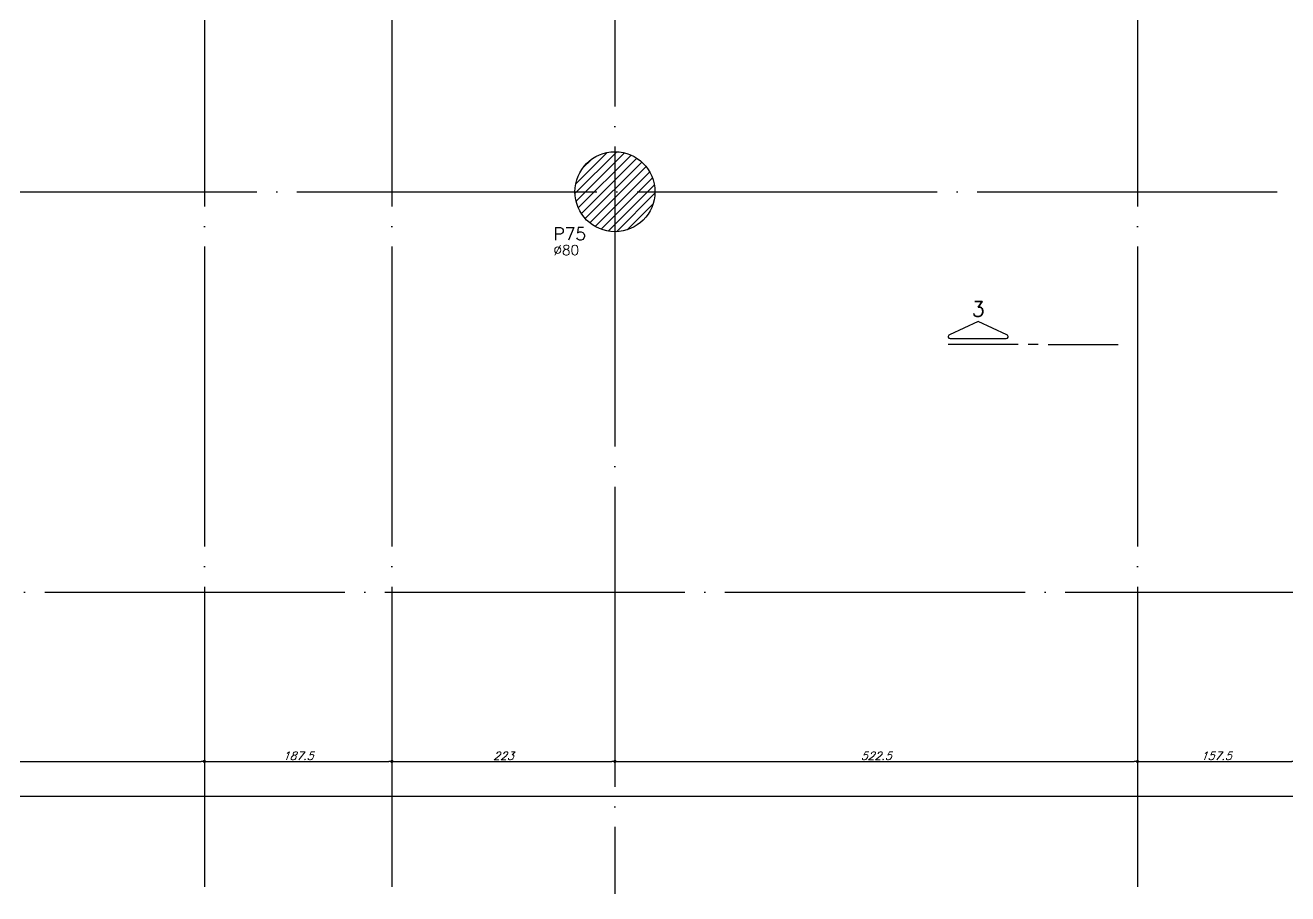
# Model space of a CAD drawing. Extents: x -5173 to 5397, y -2411 to 2089.
# Drawn here: x 16 to 1278, y -1187 to -318 of the extents above; entities that cross this region are included whole.
import ezdxf
from ezdxf.enums import TextEntityAlignment as Align

# ---------------------------------------------------------------- set-up
doc = ezdxf.new("R2010")
doc.units = 0
doc.header["$LTSCALE"] = 50
doc.header["$MEASUREMENT"] = 0
doc.linetypes.add('EIXO', pattern=[6.8, 6, -0.4, 0, -0.4])
doc.layers.get('0').update_dxf_attribs({"linetype": 'CONTINUOUS'})
doc.layers.get('DEFPOINTS').update_dxf_attribs({"linetype": 'CONTINUOUS'})
for name, color, linetype in [('F-CORTE-INDICAÇÃO', 4, 'CONTINUOUS'), ('F-COTAS', 106, 'CONTINUOUS'), ('F-EIXO', 12, 'EIXO'), ('F-PILARES-DIM', 172, 'CONTINUOUS'), ('F-PILARES-HACH', 174, 'CONTINUOUS'), ('F-PILARES-NOME', 170, 'CONTINUOUS'), ('F-PILARES-S', 170, 'CONTINUOUS'), ('F-TEXTO', 6, 'CONTINUOUS')]:
    doc.layers.add(name, color=color, linetype=linetype)
doc.styles.add('CP-TEXT-INCL', font='simplex.shx', dxfattribs={"oblique": 20})
doc.styles.add('MCP', font='simplex.shx')
doc.styles.add('ROMANS', font='simplex.shx')
doc.dimstyles.new('CP-COTAS-50', dxfattribs={"dimscale": 0.64, "dimtxt": 12.5, "dimasz": 5, "dimexe": 5, "dimexo": 5, "dimgap": 2.5, "dimtad": 1, "dimdec": 1, "dimdsep": 46, "dimtxsty": 'CP-TEXT-INCL', "dimblk1": 'DOT', "dimblk2": 'DOT', "dimsah": 1, "dimcen": 9, "dimclrd": 256, "dimclre": 256, "dimclrt": 256, "dimadec": 0, "dimazin": 0, "dimtfac": 1, "dimtdec": 1, "dimtmove": 2, "dimatfit": 3, "dimldrblk": 'DOT', "dimfxl": 0, "dimtolj": 1, "dimarcsym": 0})

# ---------------------------------------------------------------- blocks, each defined once
blk = doc.blocks.new('*U196')
at = {"layer": 'F-EIXO'}
blk.add_line((0, 0), (7197, 0), dxfattribs=at)
at = {"layer": 'F-TEXTO', "style": 'ROMANS'}
blk.add_attdef('EIXO', text='', height=17.5, dxfattribs=at).set_placement((-28.2072, 0), align=Align.MIDDLE_CENTER)
blk = doc.blocks.new('*U197')
at = {"layer": 'F-EIXO'}
blk.add_line((0, 0), (7285, 0), dxfattribs=at)
at = {"layer": 'F-TEXTO', "style": 'ROMANS'}
blk.add_attdef('EIXO', text='', height=17.5, dxfattribs=at).set_placement((-28.2072, 0), align=Align.MIDDLE_CENTER)
blk = doc.blocks.new('*U199')
at = {"layer": 'F-EIXO'}
blk.add_line((0, 0), (0, -3027.9), dxfattribs=at)
at = {"layer": 'F-TEXTO', "style": 'ROMANS'}
blk.add_attdef('EIXO', text='', height=17.5, rotation=360, dxfattribs=at).set_placement((0, 28.2), align=Align.MIDDLE_CENTER)
blk = doc.blocks.new('*U201')
at = {"layer": 'F-EIXO'}
blk.add_line((0, 0), (0, -3127.9), dxfattribs=at)
at = {"layer": 'F-TEXTO', "style": 'ROMANS'}
blk.add_attdef('EIXO', text='', height=17.5, rotation=360, dxfattribs=at).set_placement((0, 28.2), align=Align.MIDDLE_CENTER)
blk = doc.blocks.new('*U188')
at = {"layer": 'F-EIXO'}
blk.add_line((0, 0), (0, -3027.9), dxfattribs=at)
at = {"layer": 'F-TEXTO', "style": 'ROMANS'}
blk.add_attdef('EIXO', text='', height=17.5, rotation=360, dxfattribs=at).set_placement((0, 28.2), align=Align.MIDDLE_CENTER)
blk = doc.blocks.new('*U205')
at = {"layer": 'F-EIXO'}
blk.add_line((0, 0), (0, -3027.9), dxfattribs=at)
at = {"layer": 'F-TEXTO', "style": 'ROMANS'}
blk.add_attdef('EIXO', text='', height=17.5, rotation=360, dxfattribs=at).set_placement((0, 28.2), align=Align.MIDDLE_CENTER)
blk = doc.blocks.new('*U218')
at = {"layer": 'F-CORTE-INDICAÇÃO'}
for p, q in [((-100, 0), (-170, 0)), ((-80, 0), (-90, 0)), ((-70, 0), (0, 0))]:
    blk.add_line(p, q, dxfattribs=at)
blk.add_lwpolyline([(-112, 6, 0.802585), (-111.2, 9.8), (-140, 23.3), (-168.8, 9.8, 0.802585), (-168, 6)], format="xyb", close=True, dxfattribs=at)
at = {"layer": 'F-CORTE-INDICAÇÃO', "style": 'ROMANS'}
blk.add_attdef('CORTE', text='', height=15, dxfattribs=at).set_placement((-140, 35.8), align=Align.MIDDLE_CENTER)
at = {"layer": 'F-CORTE-INDICAÇÃO', "color": 2, "style": 'ROMANS'}
blk.add_attdef('FOLHA', text='', height=12, dxfattribs=at).set_placement((-140, -10), align=Align.MIDDLE_CENTER)
blk = doc.blocks.new('_DOT')
at = {"color": 0, "linetype": 'ByBlock'}
blk.add_line((-0.5, 0), (-1, 0), dxfattribs=at)
at = {"color": 0, "linetype": 'ByBlock', "const_width": 0.5}
blk.add_lwpolyline([(-0.25, 0, 1), (0.25, 0, 1)], format="xyb", close=True, dxfattribs=at)
blk = doc.blocks.new('*D258')
at = {"layer": 'DEFPOINTS', "color": 0, "linetype": 'Continuous', "transparency": 16777216}
for p in [(-3446.5, -978.5), (3259.5, -995.5), (3259.5, -1088.9)]:
    blk.add_point(p, dxfattribs=at)
at = {"layer": 'F-COTAS', "linetype": 'Continuous', "lineweight": -2, "transparency": 16777216}
for p, q in [((-3446.5, -981.7), (-3446.5, -1092.1)), ((3259.5, -998.7), (3259.5, -1092.1)), ((-3443.3, -1088.9), (3256.3, -1088.9))]:
    blk.add_line(p, q, dxfattribs=at)
at = {"layer": 'F-COTAS', "linetype": 'Continuous', "lineweight": -2, "transparency": 16777216, "xscale": 3.2, "yscale": 3.2, "zscale": 3.2, "rotation": 180}
blk.add_blockref('_DOT', (-3446.5, -1088.9), dxfattribs=at)
at = {"layer": 'F-COTAS', "linetype": 'Continuous', "lineweight": -2, "transparency": 16777216, "xscale": 3.2, "yscale": 3.2, "zscale": 3.2}
blk.add_blockref('_DOT', (3259.5, -1088.9), dxfattribs=at)
at = {"layer": 'F-COTAS', "linetype": 'Continuous', "transparency": 16777216, "insert": (-93.5, -1083.3), "char_height": 8, "attachment_point": 5, "style": 'CP-TEXT-INCL'}
blk.add_mtext('\\A1;6706', dxfattribs=at)
blk = doc.blocks.new('*D268')
at = {"layer": 'DEFPOINTS', "color": 0, "linetype": 'Continuous', "transparency": 16777216}
for p in [(-209.5, -1054.2), (195, -1054.2), (195, -1054.2)]:
    blk.add_point(p, dxfattribs=at)
at = {"layer": 'F-COTAS', "linetype": 'Continuous', "lineweight": -2, "transparency": 16777216}
blk.add_line((-206.3, -1054.2), (191.8, -1054.2), dxfattribs=at)
at = {"layer": 'F-COTAS', "linetype": 'Continuous', "lineweight": -2, "transparency": 16777216, "xscale": 3.2, "yscale": 3.2, "zscale": 3.2, "rotation": 180}
blk.add_blockref('_DOT', (-209.5, -1054.2), dxfattribs=at)
at = {"layer": 'F-COTAS', "linetype": 'Continuous', "lineweight": -2, "transparency": 16777216, "xscale": 3.2, "yscale": 3.2, "zscale": 3.2}
blk.add_blockref('_DOT', (195, -1054.2), dxfattribs=at)
at = {"layer": 'F-COTAS', "linetype": 'Continuous', "transparency": 16777216, "insert": (-7.3, -1048.6), "char_height": 8, "attachment_point": 5, "style": 'CP-TEXT-INCL'}
blk.add_mtext('\\A1;404.5', dxfattribs=at)
blk = doc.blocks.new('*D269')
at = {"layer": 'DEFPOINTS', "color": 0, "linetype": 'Continuous', "transparency": 16777216}
for p in [(195, -1054.2), (382.5, -1054.2), (382.5, -1054.2)]:
    blk.add_point(p, dxfattribs=at)
at = {"layer": 'F-COTAS', "linetype": 'Continuous', "lineweight": -2, "transparency": 16777216}
blk.add_line((198.2, -1054.2), (379.3, -1054.2), dxfattribs=at)
at = {"layer": 'F-COTAS', "linetype": 'Continuous', "lineweight": -2, "transparency": 16777216, "xscale": 3.2, "yscale": 3.2, "zscale": 3.2, "rotation": 180}
blk.add_blockref('_DOT', (195, -1054.2), dxfattribs=at)
at = {"layer": 'F-COTAS', "linetype": 'Continuous', "lineweight": -2, "transparency": 16777216, "xscale": 3.2, "yscale": 3.2, "zscale": 3.2}
blk.add_blockref('_DOT', (382.5, -1054.2), dxfattribs=at)
at = {"layer": 'F-COTAS', "linetype": 'Continuous', "transparency": 16777216, "insert": (288.7, -1048.6), "char_height": 8, "attachment_point": 5, "style": 'CP-TEXT-INCL'}
blk.add_mtext('\\A1;187.5', dxfattribs=at)
blk = doc.blocks.new('*D270')
at = {"layer": 'DEFPOINTS', "color": 0, "linetype": 'Continuous', "transparency": 16777216}
for p in [(382.5, -1054.2), (605.5, -1054.2), (605.5, -1054.2)]:
    blk.add_point(p, dxfattribs=at)
at = {"layer": 'F-COTAS', "linetype": 'Continuous', "lineweight": -2, "transparency": 16777216}
blk.add_line((385.7, -1054.2), (602.3, -1054.2), dxfattribs=at)
at = {"layer": 'F-COTAS', "linetype": 'Continuous', "lineweight": -2, "transparency": 16777216, "xscale": 3.2, "yscale": 3.2, "zscale": 3.2, "rotation": 180}
blk.add_blockref('_DOT', (382.5, -1054.2), dxfattribs=at)
at = {"layer": 'F-COTAS', "linetype": 'Continuous', "lineweight": -2, "transparency": 16777216, "xscale": 3.2, "yscale": 3.2, "zscale": 3.2}
blk.add_blockref('_DOT', (605.5, -1054.2), dxfattribs=at)
at = {"layer": 'F-COTAS', "linetype": 'Continuous', "transparency": 16777216, "insert": (494, -1048.6), "char_height": 8, "attachment_point": 5, "style": 'CP-TEXT-INCL'}
blk.add_mtext('\\A1;223', dxfattribs=at)
blk = doc.blocks.new('*D271')
at = {"layer": 'DEFPOINTS', "color": 0, "linetype": 'Continuous', "transparency": 16777216}
for p in [(605.5, -1054.2), (1128, -1054.2), (1128, -1054.2)]:
    blk.add_point(p, dxfattribs=at)
at = {"layer": 'F-COTAS', "linetype": 'Continuous', "lineweight": -2, "transparency": 16777216}
blk.add_line((608.7, -1054.2), (1124.8, -1054.2), dxfattribs=at)
at = {"layer": 'F-COTAS', "linetype": 'Continuous', "lineweight": -2, "transparency": 16777216, "xscale": 3.2, "yscale": 3.2, "zscale": 3.2, "rotation": 180}
blk.add_blockref('_DOT', (605.5, -1054.2), dxfattribs=at)
at = {"layer": 'F-COTAS', "linetype": 'Continuous', "lineweight": -2, "transparency": 16777216, "xscale": 3.2, "yscale": 3.2, "zscale": 3.2}
blk.add_blockref('_DOT', (1128, -1054.2), dxfattribs=at)
at = {"layer": 'F-COTAS', "linetype": 'Continuous', "transparency": 16777216, "insert": (866.7, -1048.6), "char_height": 8, "attachment_point": 5, "style": 'CP-TEXT-INCL'}
blk.add_mtext('\\A1;522.5', dxfattribs=at)
blk = doc.blocks.new('*D272')
at = {"layer": 'DEFPOINTS', "color": 0, "linetype": 'Continuous', "transparency": 16777216}
for p in [(1128, -1054.2), (1285.5, -1054.2), (1285.5, -1054.2)]:
    blk.add_point(p, dxfattribs=at)
at = {"layer": 'F-COTAS', "linetype": 'Continuous', "lineweight": -2, "transparency": 16777216}
blk.add_line((1131.2, -1054.2), (1282.3, -1054.2), dxfattribs=at)
at = {"layer": 'F-COTAS', "linetype": 'Continuous', "lineweight": -2, "transparency": 16777216, "xscale": 3.2, "yscale": 3.2, "zscale": 3.2, "rotation": 180}
blk.add_blockref('_DOT', (1128, -1054.2), dxfattribs=at)
at = {"layer": 'F-COTAS', "linetype": 'Continuous', "lineweight": -2, "transparency": 16777216, "xscale": 3.2, "yscale": 3.2, "zscale": 3.2}
blk.add_blockref('_DOT', (1285.5, -1054.2), dxfattribs=at)
at = {"layer": 'F-COTAS', "linetype": 'Continuous', "transparency": 16777216, "insert": (1206.7, -1048.6), "char_height": 8, "attachment_point": 5, "style": 'CP-TEXT-INCL'}
blk.add_mtext('\\A1;157.5', dxfattribs=at)

msp = doc.modelspace()

# ---------------------------------------------------------------- hatches: boundary and pattern name
at = {"layer": 'F-PILARES-HACH', "linetype": 'Continuous'}
h = msp.add_hatch(dxfattribs=at)
h.set_pattern_fill('ANSI31', color=256, scale=50)
edge = h.paths.add_edge_path()
edge.add_arc((605.5, -484.5), 40, 0, 360)

# ---------------------------------------------------------------- linework, layer by layer
at = {"layer": 'F-PILARES-S', "linetype": 'Continuous'}
msp.add_circle((605.5, -484.5), 40, dxfattribs=at)

# ---------------------------------------------------------------- block references
at = {"layer": 'F-CORTE-INDICAÇÃO', "linetype": 'Continuous'}
ref = msp.add_blockref('*U218', (1108.688, -637.393), dxfattribs=at)
ref.add_attrib('CORTE', '3', dxfattribs={"height": 15, "style": 'ROMANS'}).set_placement((968.688, -601.629), align=Align.MIDDLE_CENTER)
at = {"layer": 'F-EIXO', "linetype": 'Continuous'}
for name, p in [('*U201', (605.5, 1941.357)), ('*U199', (195, 1841.357)), ('*U188', (382.5, 1841.357)), ('*U205', (1128, 1841.357)), ('*U197', (-3793.715, -484.5)), ('*U196', (-3705.761, -885))]:
    msp.add_blockref(name, p, dxfattribs=at)

# ---------------------------------------------------------------- texts
at = {"layer": 'F-PILARES-DIM', "linetype": 'Continuous', "style": 'MCP'}
msp.add_text('%%c80', height=10, dxfattribs=at).set_placement((543.968, -547.822))
at = {"layer": 'F-PILARES-NOME', "linetype": 'Continuous', "style": 'MCP'}
msp.add_text('P75', height=12.5, dxfattribs=at).set_placement((543.968, -532.822))

# ---------------------------------------------------------------- dimensions: what is measured, and where the dimension line sits
at = {"layer": 'F-COTAS', "linetype": 'Continuous'}
for base, p1, p2, picture, middle in [((3259.5, -1088.925), (-3446.5, -978.5), (3259.5, -995.5), '*D258', (-93.5, -1083.325)), ((195, -1054.205), (-209.5, -1054.205), (195, -1054.205), '*D268', (-7.25, -1048.605)), ((382.5, -1054.205), (195, -1054.205), (382.5, -1054.205), '*D269', (288.75, -1048.605)), ((605.5, -1054.205), (382.5, -1054.205), (605.5, -1054.205), '*D270', (494, -1048.605)), ((1128, -1054.205), (605.5, -1054.205), (1128, -1054.205), '*D271', (866.75, -1048.605)), ((1285.5, -1054.205), (1128, -1054.205), (1285.5, -1054.205), '*D272', (1206.75, -1048.605))]:
    dim = msp.add_linear_dim(base=base, p1=p1, p2=p2, dimstyle='CP-COTAS-50', dxfattribs=at)
    dim.commit()
    dim.dimension.update_dxf_attribs({"geometry": picture, "text_midpoint": middle})

doc.saveas('drawing.dxf')
